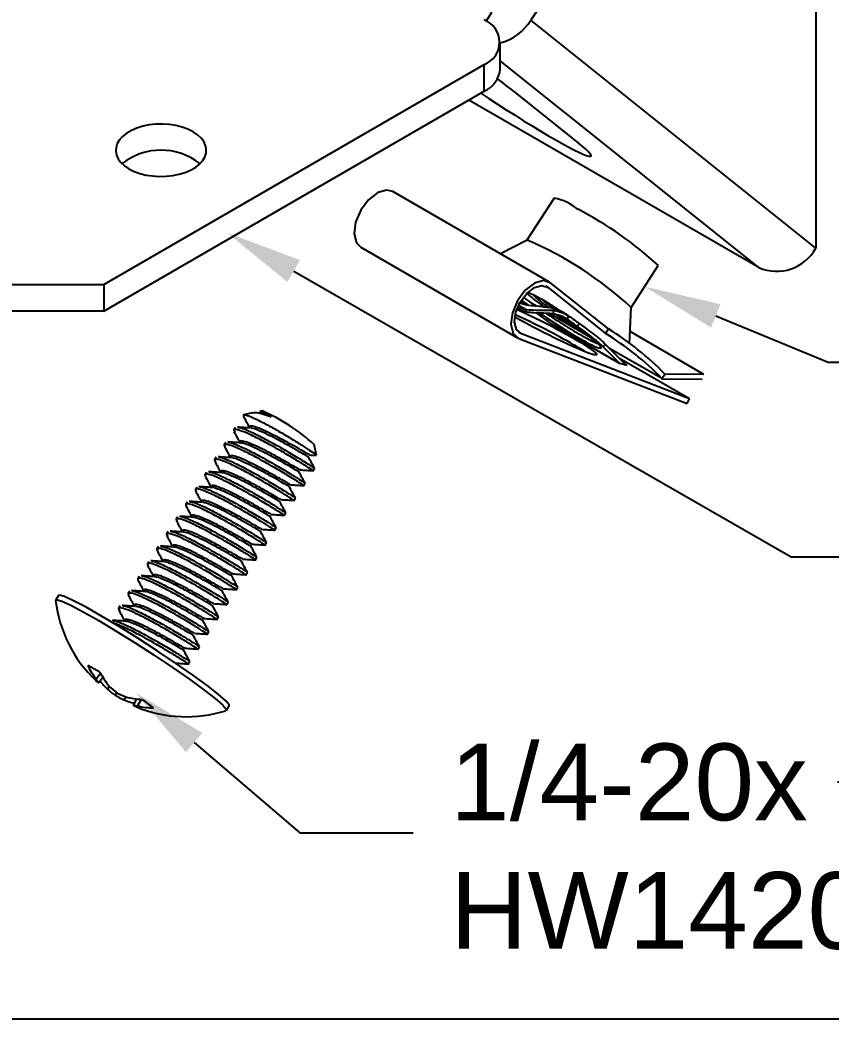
# Model space of a CAD drawing. Extents: x 0 to 11.4, y -13.7 to 0.
# Drawn here: x 4.396 to 6.378, y -13.68 to -11.241 of the extents above; entities that cross this region are included whole.
import ezdxf
from ezdxf import colors
from ezdxf.entities.mleader import LeaderData, LeaderLine
from ezdxf.math import Vec2, Vec3

# ---------------------------------------------------------------- set-up
doc = ezdxf.new("R2010")
doc.units = 0
doc.header["$LTSCALE"] = 0.5
doc.header["$MEASUREMENT"] = 0
for name, color, linetype in [('FAB DWG', 221, 'CONTINUOUS'), ('Hardware', 242, 'CONTINUOUS'), ('Mounting', 4, 'CONTINUOUS')]:
    doc.layers.add(name, color=color, linetype=linetype)
doc.layers.add('Text-Unprinted', color=131, linetype='CONTINUOUS', plot=False)
doc.styles.add('LSAD_Standard', font='arial.ttf')

msp = doc.modelspace()

# ---------------------------------------------------------------- linework, layer by layer
at = {"layer": 'Hardware', "linetype": 'Continuous', "lineweight": 25, "transparency": 16777216}
for p, q in [((5.6902, -11.8812), (5.3073, -11.6601)), ((5.7012, -11.6761), (5.6348, -11.7788)), ((5.635, -11.7787), (5.5701, -11.8118)), ((5.2288, -11.7961), (5.6117, -12.0171)), ((5.8894, -11.9435), (5.9558, -11.8408)), ((5.6865, -11.8943), (5.6807, -11.891)), ((5.6865, -11.8943), (5.8267, -12.0063)), ((5.8337, -11.9954), (5.6935, -11.8834)), ((5.633, -11.9363), (5.6209, -11.927)), ((5.611, -11.9472), (5.6341, -11.9538)), ((5.6127, -11.9429), (5.632, -11.9483)), ((5.632, -11.9483), (5.6141, -11.938)), ((5.6341, -11.9538), (5.632, -11.9483)), ((5.6583, -11.9399), (5.6482, -11.9341)), ((5.7185, -11.9541), (5.6965, -11.9445)), ((5.6988, -11.9582), (5.7008, -11.9504)), ((5.8851, -12.032), (5.8894, -11.9433)), ((5.6931, -11.9825), (5.6584, -11.9558)), ((5.7913, -12.0167), (5.6883, -11.9573)), ((5.7343, -11.9619), (5.719, -11.9531)), ((5.7327, -11.9714), (5.7215, -11.9649)), ((5.7327, -11.9714), (5.7375, -11.9641)), ((5.6931, -11.9825), (5.8614, -12.0796)), ((5.796, -12.0203), (5.7518, -11.9867)), ((5.7577, -11.9892), (5.7624, -11.982)), ((5.8267, -12.0063), (5.8337, -11.9954)), ((5.6213, -12.0073), (5.6154, -12.0039)), ((5.6154, -12.0189), (6.0262, -12.1776)), ((6.0321, -12.1661), (5.6213, -12.0073)), ((6.0672, -12.1063), (5.8866, -12.002)), ((5.8214, -12.0395), (5.8261, -12.0323)), ((5.9657, -12.1174), (5.8366, -12.0429)), ((6.0321, -12.1661), (5.8612, -12.0674)), ((5.8786, -12.0848), (5.8614, -12.0796)), ((5.9645, -12.1164), (5.9716, -12.1055)), ((5.9645, -12.1164), (5.9657, -12.1174)), ((5.9657, -12.1174), (6.0631, -12.1181)), ((6.0672, -12.1063), (5.9716, -12.1055)), ((6.0262, -12.1776), (6.0321, -12.1661)), ((4.9878, -12.1955), (4.9814, -12.1968)), ((4.9646, -12.2004), (4.9423, -12.2051)), ((4.9825, -12.201), (4.9713, -12.2003)), ((4.9224, -12.2363), (4.9187, -12.2421)), ((4.899, -12.2726), (4.8952, -12.2784)), ((5.1204, -12.3033), (5.1148, -12.2776)), ((4.8755, -12.3089), (4.8718, -12.3147)), ((5.1123, -12.3416), (5.1161, -12.3358)), ((4.852, -12.3452), (4.8483, -12.351)), ((4.8286, -12.3815), (4.8248, -12.3873)), ((5.0889, -12.3779), (5.0926, -12.3721)), ((5.0654, -12.4142), (5.0691, -12.4084)), ((4.8051, -12.4178), (4.8013, -12.4236)), ((4.7816, -12.4541), (4.7779, -12.4599)), ((5.0419, -12.4505), (5.0457, -12.4447)), ((5.0185, -12.4868), (5.0222, -12.481)), ((4.7582, -12.4904), (4.7544, -12.4961)), ((4.7347, -12.5266), (4.7309, -12.5324)), ((4.995, -12.5231), (4.9987, -12.5173)), ((4.9715, -12.5594), (4.9753, -12.5536)), ((4.7112, -12.5629), (4.7075, -12.5687)), ((4.6878, -12.5992), (4.684, -12.605)), ((4.948, -12.5956), (4.9518, -12.5899)), ((4.9246, -12.6319), (4.9283, -12.6261)), ((4.4906, -12.6463), (4.4836, -12.6572)), ((4.6643, -12.6355), (4.6605, -12.6413)), ((4.6408, -12.6718), (4.6371, -12.6776)), ((4.9011, -12.6682), (4.9049, -12.6624)), ((4.6173, -12.7081), (4.6168, -12.709)), ((4.8776, -12.7045), (4.8814, -12.6987)), ((4.8542, -12.7408), (4.8579, -12.735)), ((4.8307, -12.7771), (4.8345, -12.7713)), ((4.8072, -12.8134), (4.811, -12.8076)), ((4.5933, -12.8364), (4.5827, -12.8505)), ((4.599, -12.8462), (4.5886, -12.8594)), ((4.6142, -12.8678), (4.6099, -12.8752)), ((4.6329, -12.8838), (4.629, -12.8898)), ((4.6555, -12.8941), (4.6503, -12.9013)), ((4.6809, -12.8989), (4.6731, -12.914)), ((4.6921, -12.8999), (4.6835, -12.9156)), ((4.9005, -12.9269), (4.9075, -12.916))]:
    msp.add_line(p, q, dxfattribs=at)
at = {"layer": 'Hardware', "linetype": 'Continuous', "lineweight": 25, "transparency": 16777216, "flags": 128}
for points in [[(5.3073, -11.6601), (5.2926, -11.6564), (5.2704, -11.6627), (5.2479, -11.68), (5.2287, -11.7055), (5.2163, -11.7348), (5.2126, -11.763), (5.2183, -11.7853), (5.2288, -11.7961)], [(5.6935, -11.8834), (5.6755, -11.8775), (5.6534, -11.8837), (5.6308, -11.9011), (5.6117, -11.9266), (5.5992, -11.9559), (5.5955, -11.9841), (5.6013, -12.0063), (5.6154, -12.0189)], [(5.6213, -12.0073), (5.6095, -11.9969), (5.6047, -11.9783), (5.6078, -11.9548), (5.6182, -11.9303), (5.6342, -11.909), (5.653, -11.8946), (5.6715, -11.8893), (5.6865, -11.8943)], [(5.7518, -11.9867), (5.7342, -11.9741), (5.721, -11.9647)], [(5.8214, -12.0395), (5.8345, -12.0527), (5.8476, -12.0658), (5.8614, -12.0796)], [(5.8261, -12.0323), (5.844, -12.0502), (5.8555, -12.0617), (5.867, -12.0733), (5.8786, -12.0848)], [(4.4834, -12.6583), (4.4858, -12.6564), (4.4982, -12.6598), (4.5202, -12.6698), (4.5508, -12.6859), (4.5886, -12.7073), (4.6315, -12.733), (4.6774, -12.7617), (4.7241, -12.7919), (4.7692, -12.8221), (4.8104, -12.8507), (4.8457, -12.8765), (4.8733, -12.898), (4.8917, -12.9142), (4.9002, -12.9242), (4.8996, -12.9275)], [(4.9075, -12.916), (4.9072, -12.9133), (4.8988, -12.9033), (4.8803, -12.8871), (4.8527, -12.8656), (4.8175, -12.8398), (4.7762, -12.8112), (4.7312, -12.781), (4.6845, -12.7508), (4.6385, -12.7222), (4.5956, -12.6965), (4.5579, -12.675), (4.5272, -12.6589), (4.5052, -12.6489), (4.4929, -12.6455), (4.4906, -12.6463)]]:
    msp.add_lwpolyline(points, dxfattribs=at)
at = {"layer": 'Hardware', "linetype": 'Continuous', "lineweight": 25, "transparency": 16777216}
for centre, radius, start, end in [((5.676, -11.8063), 0.1325, 50.8831, 79.0376), ((5.3472, -12.5013), 0.8982, 47.337, 62.6659), ((5.2959, -12.582), 0.8719, 47.1011, 67.1152), ((5.5838, -12.0534), 0.1561, 57.4998, 69.5284), ((5.4629, -12.6009), 0.71, 44.2409, 58.516), ((5.4559, -12.6118), 0.71, 44.2409, 58.516), ((4.7991, -12.6264), 0.4705, 47.8577, 66.3586), ((4.803, -12.6204), 0.3219, 186.7687, 226.5058), ((4.3125, -13.3062), 0.549, 59.4309, 62.9961), ((4.7257, -12.7379), 0.182, 205.7449, 218.1852), ((4.612, -12.8218), 0.0443, 225.5953, 238.1242), ((4.6333, -12.8235), 0.0573, 208.0157, 218.7523), ((4.7759, -12.7376), 0.2076, 207.495, 218.8238), ((4.73, -12.7499), 0.1736, 217.3292, 226.2182), ((4.7863, -12.6645), 0.2748, 230.0676, 235.0955), ((4.8091, -12.6594), 0.2854, 226.8992, 231.7849), ((4.7708, -12.6525), 0.2765, 239.1457, 244.1581), ((4.7637, -12.6319), 0.2838, 242.4792, 247.3783), ((4.7163, -12.7384), 0.1758, 247.9468, 256.5677), ((4.7059, -12.6948), 0.2055, 255.5512, 266.926), ((4.3712, -13.3593), 0.5618, 51.3098, 54.8203), ((4.6987, -12.8758), 0.046, 236.1418, 248.4368), ((4.6867, -12.86), 0.0557, 255.8224, 266.7001), ((4.803, -12.6204), 0.3219, 247.7745, 287.4477), ((4.7264, -12.7409), 0.18, 256.2024, 268.7065)]:
    msp.add_arc(centre, radius, start, end, dxfattribs=at)
for centre, major_axis, ratio, start_param, end_param in [((5.6962, -11.963), (0.1194, -0.0786), 0.082887, 4.089852, 4.255305), ((5.6772, -11.9924), (0.1281, -0.0652), 0.073648, 0.945819, 2.161496), ((5.6772, -11.9924), (0.1281, -0.0652), 0.073648, 4.155167, 7.229004), ((5.6701, -12.0035), (0.1281, -0.0652), 0.073648, 0.945819, 2.129044), ((5.6962, -11.963), (0.1194, -0.0786), 0.082887, 4.497549, 6.921414), ((5.6701, -12.0035), (0.1281, -0.0652), 0.073648, 0.659504, 0.945819)]:
    msp.add_ellipse(centre, major_axis=major_axis, ratio=ratio, start_param=start_param, end_param=end_param, dxfattribs=at)
for points, knots in [([(5.6268, -11.9185), (5.6271, -11.9187), (5.6332, -11.9234), (5.6433, -11.9307), (5.6536, -11.9379), (5.6563, -11.9397)], [0, 0, 0, 0, 0.034193, 0.746878, 1, 1, 1, 1]), ([(5.635, -11.908), (5.6352, -11.9086), (5.636, -11.9103), (5.6457, -11.9185), (5.6607, -11.9299), (5.6734, -11.9386), (5.6784, -11.9421)], [0, 0, 0, 0, 0.161949, 0.477155, 0.7921, 1, 1, 1, 1]), ([(5.6886, -11.9434), (5.6882, -11.9431), (5.6767, -11.9346), (5.6613, -11.9227), (5.6516, -11.9139), (5.6492, -11.9117)], [0, 0, 0, 0, 0.028215, 0.754924, 1, 1, 1, 1]), ([(5.7191, -11.9531), (5.7153, -11.9506), (5.7034, -11.9428), (5.6849, -11.9315), (5.673, -11.9247), (5.6677, -11.9217)], [0, 0, 0, 0, 0.209212, 0.647067, 1, 1, 1, 1]), ([(5.7028, -11.9473), (5.6986, -11.9441), (5.6887, -11.9369), (5.68, -11.9299), (5.6751, -11.926)], [0, 0, 0, 0, 0.430438, 1, 1, 1, 1]), ([(5.6965, -11.9445), (5.6883, -11.9433), (5.6719, -11.9408), (5.6459, -11.939), (5.6273, -11.9366), (5.6189, -11.933), (5.6173, -11.9322)], [0, 0, 0, 0, 0.307458, 0.615646, 0.924159, 1, 1, 1, 1]), ([(5.632, -11.9483), (5.6432, -11.9488), (5.6601, -11.9496), (5.6809, -11.9492), (5.6924, -11.9495), (5.698, -11.9501), (5.7008, -11.9504)], [0, 0, 0, 0, 0.49885, 0.748507, 0.87423, 1, 1, 1, 1]), ([(5.7008, -11.9504), (5.7074, -11.9515), (5.7207, -11.9538), (5.7319, -11.9607), (5.7375, -11.9641)], [0, 0, 0, 0, 0.499272, 1, 1, 1, 1]), ([(5.6341, -11.9538), (5.6401, -11.9545), (5.656, -11.9563), (5.6788, -11.9561), (5.694, -11.9577), (5.6988, -11.9582)], [0, 0, 0, 0, 0.2962422, 0.7755885, 1, 1, 1, 1]), ([(5.6811, -11.9568), (5.6858, -11.9599), (5.6984, -11.9684), (5.7194, -11.9819), (5.7431, -11.9966), (5.765, -12.0096), (5.7842, -12.0203), (5.7986, -12.0278), (5.8046, -12.0303), (5.8069, -12.0313)], [0, 0, 0, 0, 0.092958, 0.253739, 0.414417, 0.575194, 0.73587, 0.896649, 1, 1, 1, 1]), ([(5.6988, -11.9582), (5.7029, -11.9589), (5.711, -11.9604), (5.7224, -11.9648), (5.7293, -11.9692), (5.7327, -11.9714)], [0, 0, 0, 0, 0.334848, 0.663542, 1, 1, 1, 1]), ([(5.7042, -11.9594), (5.7073, -11.9614), (5.7197, -11.9697), (5.737, -11.9804), (5.7495, -11.9879), (5.7534, -11.9902)], [0, 0, 0, 0, 0.186846, 0.751443, 1, 1, 1, 1]), ([(5.7534, -11.9902), (5.7432, -11.9832), (5.7304, -11.9745), (5.7162, -11.9639), (5.7132, -11.9617)], [0, 0, 0, 0, 0.794307, 1, 1, 1, 1]), ([(5.7327, -11.9714), (5.7374, -11.9747), (5.7457, -11.9806), (5.754, -11.9866), (5.7577, -11.9892)], [0, 0, 0, 0, 0.56, 1, 1, 1, 1]), ([(5.7375, -11.9641), (5.7421, -11.9675), (5.7504, -11.9734), (5.7588, -11.9794), (5.7624, -11.982)], [0, 0, 0, 0, 0.56, 1, 1, 1, 1]), ([(5.7577, -11.9892), (5.7735, -12.0007), (5.8017, -12.0214), (5.8153, -12.034), (5.8214, -12.0395)], [0, 0, 0, 0, 0.5592858, 1, 1, 1, 1]), ([(5.7624, -11.982), (5.7782, -11.9935), (5.8064, -12.0142), (5.8201, -12.0268), (5.8261, -12.0323)], [0, 0, 0, 0, 0.559286, 1, 1, 1, 1]), ([(4.9435, -12.2049), (4.9429, -12.2051), (4.9411, -12.2058), (4.943, -12.2089), (4.9443, -12.2109)], [0, 0, 0, 0, 0.349433, 1, 1, 1, 1]), ([(4.9425, -12.2097), (4.9451, -12.2145), (4.9501, -12.2239), (4.9551, -12.2333), (4.9576, -12.238)], [0, 0, 0, 0, 0.5004314, 1, 1, 1, 1]), ([(4.9435, -12.2049), (4.9468, -12.2054), (4.9532, -12.2063), (4.9744, -12.2158), (5.0014, -12.2299), (5.032, -12.2471), (5.062, -12.2651), (5.0885, -12.2816), (5.1082, -12.2948), (5.1199, -12.303), (5.12, -12.3037), (5.12, -12.304)], [0, 0, 0, 0, 0.117031, 0.234062, 0.35118, 0.464409, 0.577698, 0.688252, 0.7977, 0.90561, 1, 1, 1, 1]), ([(5.0098, -12.2102), (5.0024, -12.2077), (4.9873, -12.2027), (4.9715, -12.1996), (4.9666, -12.2007), (4.9647, -12.2011)], [0, 0, 0, 0, 0.369108, 0.74889, 1, 1, 1, 1]), ([(4.9821, -12.1967), (4.9828, -12.1969), (4.985, -12.1973), (4.9933, -12.2009), (5.0045, -12.2072), (5.0098, -12.2102)], [0, 0, 0, 0, 0.172667, 0.60181, 1, 1, 1, 1]), ([(5.0098, -12.2102), (5.0074, -12.2091), (4.9975, -12.2049), (4.9869, -12.2009), (4.984, -12.2015), (4.9834, -12.2017)], [0, 0, 0, 0, 0.21001, 0.835444, 1, 1, 1, 1]), ([(5.1118, -12.3413), (5.112, -12.3414), (5.1146, -12.343), (5.1067, -12.3376), (5.0875, -12.3253), (5.0562, -12.3063), (5.0195, -12.285), (4.9819, -12.2647), (4.9509, -12.2497), (4.9295, -12.2414), (4.921, -12.2405), (4.9178, -12.2421), (4.9196, -12.2452), (4.9208, -12.2472)], [0, 0, 0, 0, 0.008067, 0.124209, 0.240351, 0.356493, 0.472636, 0.588778, 0.70492, 0.804129, 0.904298, 0.93774, 1, 1, 1, 1]), ([(4.959, -12.2373), (4.9537, -12.237), (4.9432, -12.2363), (4.9326, -12.2355), (4.9273, -12.2351)], [0, 0, 0, 0, 0.499617, 1, 1, 1, 1]), ([(4.9289, -12.2362), (4.9298, -12.236), (4.9336, -12.2354), (4.9537, -12.2435), (4.9855, -12.2588), (5.0232, -12.2793), (5.0601, -12.3006), (5.0908, -12.3193), (5.1119, -12.3327), (5.1146, -12.3347), (5.1159, -12.3357)], [0, 0, 0, 0, 0.047017, 0.183541, 0.320064, 0.456588, 0.593111, 0.729635, 0.866159, 1, 1, 1, 1]), ([(5.1038, -12.3031), (5.1027, -12.3025), (5.1005, -12.3014), (5.0844, -12.292), (5.0613, -12.2788), (5.0335, -12.2635), (5.0053, -12.249), (4.9821, -12.2385), (4.9662, -12.233), (4.959, -12.2323), (4.9576, -12.2336), (4.9573, -12.234)], [0, 0, 0, 0, 0.123141, 0.248482, 0.373822, 0.499163, 0.624503, 0.749844, 0.85389, 0.959085, 1, 1, 1, 1]), ([(5.1007, -12.3075), (5.1008, -12.3075), (5.1026, -12.3089), (5.0964, -12.3052), (5.0818, -12.2968), (5.0583, -12.2832), (5.0321, -12.2689), (5.0072, -12.256), (4.9899, -12.2479), (4.9742, -12.2412), (4.9634, -12.2372), (4.9605, -12.2378), (4.9599, -12.238)], [0, 0, 0, 0, 0.007326, 0.143902, 0.280479, 0.417055, 0.553631, 0.667004, 0.78163, 0.82749, 0.964066, 1, 1, 1, 1]), ([(4.9191, -12.246), (4.9216, -12.2507), (4.9265, -12.2599), (4.9314, -12.2691), (4.9338, -12.2735)], [0, 0, 0, 0, 0.51432, 1, 1, 1, 1]), ([(5.0804, -12.3394), (5.0792, -12.3388), (5.077, -12.3377), (5.0609, -12.3283), (5.0378, -12.3151), (5.01, -12.2998), (4.9818, -12.2853), (4.9586, -12.2748), (4.9427, -12.2693), (4.9356, -12.2686), (4.9342, -12.2699), (4.9338, -12.2703)], [0, 0, 0, 0, 0.123141, 0.248482, 0.373822, 0.499163, 0.624503, 0.749844, 0.85389, 0.959085, 1, 1, 1, 1]), ([(5.0884, -12.3776), (5.0885, -12.3777), (5.0912, -12.3793), (5.0832, -12.3739), (5.064, -12.3616), (5.0328, -12.3426), (4.996, -12.3213), (4.9585, -12.301), (4.9275, -12.286), (4.906, -12.2777), (4.8975, -12.2768), (4.8943, -12.2784), (4.8961, -12.2815), (4.8973, -12.2835)], [0, 0, 0, 0, 0.008067, 0.124209, 0.240351, 0.356493, 0.472636, 0.588778, 0.70492, 0.804129, 0.904298, 0.93774, 1, 1, 1, 1]), ([(4.8956, -12.2823), (4.8981, -12.287), (4.903, -12.2962), (4.9079, -12.3053), (4.9103, -12.3098)], [0, 0, 0, 0, 0.51432, 1, 1, 1, 1]), ([(4.9355, -12.2736), (4.9303, -12.2733), (4.9197, -12.2725), (4.9091, -12.2718), (4.9038, -12.2714)], [0, 0, 0, 0, 0.499617, 1, 1, 1, 1]), ([(4.9054, -12.2724), (4.9064, -12.2723), (4.9101, -12.2717), (4.9302, -12.2798), (4.9621, -12.2951), (4.9997, -12.3155), (5.0366, -12.3369), (5.0673, -12.3555), (5.0884, -12.369), (5.0911, -12.371), (5.0925, -12.372)], [0, 0, 0, 0, 0.047017, 0.183541, 0.320064, 0.456588, 0.593111, 0.729635, 0.866159, 1, 1, 1, 1]), ([(5.0773, -12.3438), (5.0774, -12.3438), (5.0791, -12.3452), (5.0729, -12.3415), (5.0583, -12.333), (5.0348, -12.3195), (5.0086, -12.3052), (4.9837, -12.2923), (4.9664, -12.2842), (4.9507, -12.2775), (4.9399, -12.2735), (4.9371, -12.2741), (4.9365, -12.2742)], [0, 0, 0, 0, 0.007326, 0.143902, 0.280479, 0.417055, 0.553631, 0.667004, 0.78163, 0.82749, 0.964066, 1, 1, 1, 1]), ([(5.0649, -12.4139), (5.0651, -12.414), (5.0677, -12.4156), (5.0598, -12.4102), (5.0405, -12.3979), (5.0093, -12.3789), (4.9725, -12.3576), (4.935, -12.3373), (4.904, -12.3223), (4.8825, -12.3139), (4.8741, -12.3131), (4.8708, -12.3147), (4.8727, -12.3178), (4.8739, -12.3197)], [0, 0, 0, 0, 0.008067, 0.124209, 0.240351, 0.356493, 0.472636, 0.588778, 0.70492, 0.804129, 0.904298, 0.93774, 1, 1, 1, 1]), ([(4.9121, -12.3099), (4.9068, -12.3095), (4.8963, -12.3088), (4.8857, -12.3081), (4.8803, -12.3077)], [0, 0, 0, 0, 0.499617, 1, 1, 1, 1]), ([(4.8819, -12.3087), (4.8829, -12.3086), (4.8867, -12.308), (4.9067, -12.3161), (4.9386, -12.3314), (4.9763, -12.3518), (5.0132, -12.3732), (5.0438, -12.3918), (5.065, -12.4053), (5.0677, -12.4073), (5.069, -12.4083)], [0, 0, 0, 0, 0.047017, 0.183541, 0.320064, 0.456588, 0.593111, 0.729635, 0.866159, 1, 1, 1, 1]), ([(5.0569, -12.3757), (5.0558, -12.3751), (5.0535, -12.374), (5.0375, -12.3646), (5.0143, -12.3513), (4.9865, -12.3361), (4.9584, -12.3216), (4.9352, -12.3111), (4.9192, -12.3055), (4.9121, -12.3049), (4.9107, -12.3062), (4.9103, -12.3066)], [0, 0, 0, 0, 0.123141, 0.248482, 0.373822, 0.499163, 0.624503, 0.749844, 0.85389, 0.959085, 1, 1, 1, 1]), ([(5.0538, -12.3801), (5.0539, -12.3801), (5.0556, -12.3815), (5.0495, -12.3778), (5.0348, -12.3693), (5.0113, -12.3558), (4.9852, -12.3415), (4.9602, -12.3285), (4.9429, -12.3205), (4.9272, -12.3138), (4.9165, -12.3098), (4.9136, -12.3104), (4.913, -12.3105)], [0, 0, 0, 0, 0.007326, 0.143902, 0.280479, 0.417055, 0.553631, 0.667004, 0.78163, 0.82749, 0.964066, 1, 1, 1, 1]), ([(5.1161, -12.3358), (5.1136, -12.3311), (5.1085, -12.3218), (5.1035, -12.3124), (5.101, -12.3076)], [0, 0, 0, 0, 0.5004911, 1, 1, 1, 1]), ([(5.1039, -12.3031), (5.1092, -12.3035), (5.1146, -12.3039), (5.1199, -12.3042), (5.12, -12.3042)], [0, 0, 0, 0, 0.993265, 1, 1, 1, 1]), ([(4.8721, -12.3186), (4.8747, -12.3233), (4.8796, -12.3325), (4.8845, -12.3416), (4.8868, -12.3461)], [0, 0, 0, 0, 0.51432, 1, 1, 1, 1]), ([(5.0334, -12.412), (5.0323, -12.4114), (5.0301, -12.4103), (5.014, -12.4009), (4.9909, -12.3876), (4.9631, -12.3723), (4.9349, -12.3579), (4.9117, -12.3474), (4.8958, -12.3418), (4.8886, -12.3412), (4.8872, -12.3425), (4.8868, -12.3429)], [0, 0, 0, 0, 0.123141, 0.2484816, 0.3738221, 0.4991627, 0.6245033, 0.7498438, 0.8538896, 0.9590852, 1, 1, 1, 1]), ([(5.0804, -12.3394), (5.0858, -12.3398), (5.0964, -12.3405), (5.107, -12.3413), (5.1123, -12.3416)], [0, 0, 0, 0, 0.499441, 1, 1, 1, 1]), ([(5.0414, -12.4502), (5.0416, -12.4503), (5.0442, -12.4519), (5.0363, -12.4464), (5.0171, -12.4342), (4.9858, -12.4152), (4.949, -12.3939), (4.9115, -12.3736), (4.8805, -12.3586), (4.8591, -12.3502), (4.8506, -12.3494), (4.8474, -12.351), (4.8492, -12.3541), (4.8504, -12.356)], [0, 0, 0, 0, 0.008067, 0.124209, 0.240351, 0.356493, 0.472636, 0.588778, 0.70492, 0.804129, 0.904298, 0.93774, 1, 1, 1, 1]), ([(4.8487, -12.3549), (4.8512, -12.3596), (4.8561, -12.3688), (4.861, -12.3779), (4.8634, -12.3824)], [0, 0, 0, 0, 0.5143198, 1, 1, 1, 1]), ([(4.8886, -12.3462), (4.8833, -12.3458), (4.8728, -12.3451), (4.8622, -12.3444), (4.8569, -12.344)], [0, 0, 0, 0, 0.499617, 1, 1, 1, 1]), ([(4.8585, -12.345), (4.8594, -12.3449), (4.8632, -12.3442), (4.8833, -12.3524), (4.9151, -12.3677), (4.9528, -12.3881), (4.9897, -12.4095), (5.0204, -12.4281), (5.0415, -12.4416), (5.0442, -12.4436), (5.0455, -12.4446)], [0, 0, 0, 0, 0.047017, 0.183541, 0.320064, 0.456588, 0.593111, 0.729635, 0.866159, 1, 1, 1, 1]), ([(5.0303, -12.4163), (5.0304, -12.4164), (5.0322, -12.4178), (5.026, -12.4141), (5.0114, -12.4056), (4.9879, -12.3921), (4.9617, -12.3778), (4.9368, -12.3648), (4.9195, -12.3568), (4.9037, -12.3501), (4.893, -12.3461), (4.8901, -12.3467), (4.8895, -12.3468)], [0, 0, 0, 0, 0.0073259, 0.1439023, 0.2804787, 0.417055, 0.5536314, 0.6670041, 0.7816296, 0.8274895, 0.9640659, 1, 1, 1, 1]), ([(5.0926, -12.3721), (5.0901, -12.3674), (5.0851, -12.3581), (5.08, -12.3486), (5.0775, -12.3439)], [0, 0, 0, 0, 0.500491, 1, 1, 1, 1]), ([(5.018, -12.4865), (5.0181, -12.4866), (5.0208, -12.4882), (5.0128, -12.4827), (4.9936, -12.4705), (4.9624, -12.4515), (4.9256, -12.4302), (4.8881, -12.4099), (4.8571, -12.3949), (4.8356, -12.3865), (4.8271, -12.3857), (4.8239, -12.3873), (4.8257, -12.3903), (4.8269, -12.3923)], [0, 0, 0, 0, 0.0080673, 0.1242094, 0.2403514, 0.3564935, 0.4726355, 0.5887776, 0.7049196, 0.8041289, 0.9042982, 0.9377396, 1, 1, 1, 1]), ([(4.8252, -12.3912), (4.8277, -12.3959), (4.8326, -12.4051), (4.8375, -12.4142), (4.8399, -12.4186)], [0, 0, 0, 0, 0.51432, 1, 1, 1, 1]), ([(4.8651, -12.3825), (4.8599, -12.3821), (4.8493, -12.3814), (4.8387, -12.3807), (4.8334, -12.3803)], [0, 0, 0, 0, 0.499617, 1, 1, 1, 1]), ([(4.835, -12.3813), (4.836, -12.3811), (4.8397, -12.3805), (4.8598, -12.3887), (4.8917, -12.404), (4.9293, -12.4244), (4.9662, -12.4457), (4.9969, -12.4644), (5.018, -12.4779), (5.0207, -12.4799), (5.0221, -12.4809)], [0, 0, 0, 0, 0.047017, 0.183541, 0.320064, 0.456588, 0.593111, 0.729635, 0.866159, 1, 1, 1, 1]), ([(5.01, -12.4482), (5.0088, -12.4477), (5.0066, -12.4466), (4.9905, -12.4372), (4.9674, -12.4239), (4.9396, -12.4086), (4.9114, -12.3942), (4.8882, -12.3837), (4.8723, -12.3781), (4.8652, -12.3775), (4.8638, -12.3788), (4.8634, -12.3792)], [0, 0, 0, 0, 0.123141, 0.248482, 0.373822, 0.499163, 0.624503, 0.749844, 0.85389, 0.959085, 1, 1, 1, 1]), ([(5.0069, -12.4526), (5.0069, -12.4527), (5.0087, -12.454), (5.0025, -12.4504), (4.9879, -12.4419), (4.9644, -12.4284), (4.9382, -12.414), (4.9133, -12.4011), (4.896, -12.393), (4.8803, -12.3864), (4.8695, -12.3824), (4.8667, -12.383), (4.8661, -12.3831)], [0, 0, 0, 0, 0.007326, 0.143902, 0.280479, 0.417055, 0.553631, 0.667004, 0.78163, 0.82749, 0.964066, 1, 1, 1, 1]), ([(5.0691, -12.4084), (5.0666, -12.4037), (5.0616, -12.3944), (5.0566, -12.3849), (5.054, -12.3802)], [0, 0, 0, 0, 0.500491, 1, 1, 1, 1]), ([(5.057, -12.3757), (5.0623, -12.3761), (5.073, -12.3768), (5.0835, -12.3776), (5.0888, -12.3779)], [0, 0, 0, 0, 0.4994411, 1, 1, 1, 1]), ([(4.9865, -12.4845), (4.9854, -12.484), (4.9831, -12.4829), (4.9671, -12.4735), (4.9439, -12.4602), (4.9161, -12.4449), (4.888, -12.4305), (4.8648, -12.4199), (4.8488, -12.4144), (4.8417, -12.4138), (4.8403, -12.4151), (4.8399, -12.4155)], [0, 0, 0, 0, 0.123141, 0.248482, 0.373822, 0.499163, 0.624503, 0.749844, 0.85389, 0.959085, 1, 1, 1, 1]), ([(5.0335, -12.412), (5.0388, -12.4124), (5.0495, -12.4131), (5.0601, -12.4138), (5.0653, -12.4142)], [0, 0, 0, 0, 0.499441, 1, 1, 1, 1]), ([(4.9945, -12.5228), (4.9947, -12.5229), (4.9973, -12.5245), (4.9893, -12.519), (4.9701, -12.5068), (4.9389, -12.4878), (4.9021, -12.4665), (4.8646, -12.4462), (4.8336, -12.4312), (4.8121, -12.4228), (4.8037, -12.422), (4.8004, -12.4236), (4.8023, -12.4266), (4.8035, -12.4286)], [0, 0, 0, 0, 0.008067, 0.124209, 0.240351, 0.356493, 0.472636, 0.588778, 0.70492, 0.804129, 0.904298, 0.93774, 1, 1, 1, 1]), ([(4.8017, -12.4275), (4.8043, -12.4322), (4.8092, -12.4414), (4.8141, -12.4505), (4.8164, -12.4549)], [0, 0, 0, 0, 0.51432, 1, 1, 1, 1]), ([(4.8417, -12.4188), (4.8364, -12.4184), (4.8259, -12.4177), (4.8153, -12.417), (4.8099, -12.4166)], [0, 0, 0, 0, 0.499617, 1, 1, 1, 1]), ([(4.8115, -12.4176), (4.8125, -12.4174), (4.8162, -12.4168), (4.8363, -12.4249), (4.8682, -12.4403), (4.9059, -12.4607), (4.9428, -12.482), (4.9734, -12.5007), (4.9946, -12.5142), (4.9973, -12.5162), (4.9986, -12.5172)], [0, 0, 0, 0, 0.047017, 0.183541, 0.320064, 0.456588, 0.593111, 0.729635, 0.866159, 1, 1, 1, 1]), ([(4.9834, -12.4889), (4.9835, -12.489), (4.9852, -12.4903), (4.9791, -12.4867), (4.9644, -12.4782), (4.9409, -12.4647), (4.9148, -12.4503), (4.8898, -12.4374), (4.8725, -12.4293), (4.8568, -12.4227), (4.846, -12.4186), (4.8432, -12.4193), (4.8426, -12.4194)], [0, 0, 0, 0, 0.007326, 0.143902, 0.280479, 0.417055, 0.553631, 0.667004, 0.78163, 0.82749, 0.964066, 1, 1, 1, 1]), ([(5.0457, -12.4447), (5.0432, -12.44), (5.0381, -12.4306), (5.0331, -12.4212), (5.0306, -12.4165)], [0, 0, 0, 0, 0.500491, 1, 1, 1, 1]), ([(4.971, -12.5591), (4.9712, -12.5592), (4.9738, -12.5608), (4.9659, -12.5553), (4.9467, -12.5431), (4.9154, -12.524), (4.8786, -12.5028), (4.8411, -12.4824), (4.8101, -12.4674), (4.7887, -12.4591), (4.7802, -12.4582), (4.777, -12.4599), (4.7788, -12.4629), (4.78, -12.4649)], [0, 0, 0, 0, 0.008067, 0.124209, 0.240351, 0.356493, 0.472636, 0.588778, 0.70492, 0.804129, 0.904298, 0.93774, 1, 1, 1, 1]), ([(4.7783, -12.4637), (4.7808, -12.4685), (4.7857, -12.4777), (4.7906, -12.4868), (4.793, -12.4912)], [0, 0, 0, 0, 0.51432, 1, 1, 1, 1]), ([(4.8182, -12.4551), (4.8129, -12.4547), (4.8024, -12.454), (4.7918, -12.4532), (4.7865, -12.4529)], [0, 0, 0, 0, 0.4996169, 1, 1, 1, 1]), ([(4.7881, -12.4539), (4.789, -12.4537), (4.7928, -12.4531), (4.8129, -12.4612), (4.8447, -12.4766), (4.8824, -12.497), (4.9193, -12.5183), (4.95, -12.537), (4.9711, -12.5505), (4.9738, -12.5525), (4.9751, -12.5535)], [0, 0, 0, 0, 0.047017, 0.183541, 0.320064, 0.456588, 0.593111, 0.729635, 0.866159, 1, 1, 1, 1]), ([(4.963, -12.5208), (4.9619, -12.5203), (4.9596, -12.5192), (4.9436, -12.5097), (4.9205, -12.4965), (4.8927, -12.4812), (4.8645, -12.4668), (4.8413, -12.4562), (4.8254, -12.4507), (4.8182, -12.45), (4.8168, -12.4514), (4.8164, -12.4517)], [0, 0, 0, 0, 0.123141, 0.2484816, 0.3738221, 0.4991627, 0.6245033, 0.7498438, 0.8538896, 0.9590852, 1, 1, 1, 1]), ([(4.9599, -12.5252), (4.96, -12.5253), (4.9618, -12.5266), (4.9556, -12.523), (4.941, -12.5145), (4.9174, -12.501), (4.8913, -12.4866), (4.8664, -12.4737), (4.8491, -12.4656), (4.8333, -12.459), (4.8226, -12.4549), (4.8197, -12.4556), (4.8191, -12.4557)], [0, 0, 0, 0, 0.007326, 0.143902, 0.280479, 0.417055, 0.553631, 0.667004, 0.78163, 0.82749, 0.964066, 1, 1, 1, 1]), ([(5.0222, -12.481), (5.0197, -12.4763), (5.0147, -12.4669), (5.0096, -12.4575), (5.0071, -12.4528)], [0, 0, 0, 0, 0.500491, 1, 1, 1, 1]), ([(5.01, -12.4483), (5.0154, -12.4487), (5.026, -12.4494), (5.0366, -12.4501), (5.0419, -12.4505)], [0, 0, 0, 0, 0.499441, 1, 1, 1, 1]), ([(4.9395, -12.5571), (4.9384, -12.5566), (4.9362, -12.5555), (4.9201, -12.546), (4.897, -12.5328), (4.8692, -12.5175), (4.841, -12.503), (4.8178, -12.4925), (4.8019, -12.487), (4.7948, -12.4863), (4.7934, -12.4877), (4.793, -12.488)], [0, 0, 0, 0, 0.123141, 0.248482, 0.373822, 0.499163, 0.624503, 0.749844, 0.85389, 0.959085, 1, 1, 1, 1]), ([(4.9866, -12.4846), (4.9919, -12.4849), (5.0025, -12.4857), (5.0131, -12.4864), (5.0184, -12.4868)], [0, 0, 0, 0, 0.499441, 1, 1, 1, 1]), ([(4.9476, -12.5954), (4.9477, -12.5955), (4.9504, -12.597), (4.9424, -12.5916), (4.9232, -12.5793), (4.892, -12.5603), (4.8552, -12.5391), (4.8177, -12.5187), (4.7867, -12.5037), (4.7652, -12.4954), (4.7567, -12.4945), (4.7535, -12.4962), (4.7553, -12.4992), (4.7565, -12.5012)], [0, 0, 0, 0, 0.008067, 0.124209, 0.240351, 0.356493, 0.472636, 0.588778, 0.70492, 0.804129, 0.904298, 0.93774, 1, 1, 1, 1]), ([(4.7548, -12.5), (4.7573, -12.5048), (4.7622, -12.5139), (4.7671, -12.5231), (4.7695, -12.5275)], [0, 0, 0, 0, 0.5143198, 1, 1, 1, 1]), ([(4.7947, -12.4913), (4.7895, -12.491), (4.7789, -12.4903), (4.7683, -12.4895), (4.763, -12.4892)], [0, 0, 0, 0, 0.499617, 1, 1, 1, 1]), ([(4.7646, -12.4902), (4.7656, -12.49), (4.7693, -12.4894), (4.7894, -12.4975), (4.8213, -12.5129), (4.8589, -12.5333), (4.8958, -12.5546), (4.9265, -12.5733), (4.9476, -12.5868), (4.9503, -12.5888), (4.9517, -12.5898)], [0, 0, 0, 0, 0.047017, 0.183541, 0.320064, 0.456588, 0.593111, 0.729635, 0.866159, 1, 1, 1, 1]), ([(4.9365, -12.5615), (4.9365, -12.5616), (4.9383, -12.5629), (4.9321, -12.5593), (4.9175, -12.5508), (4.894, -12.5373), (4.8678, -12.5229), (4.8429, -12.51), (4.8256, -12.5019), (4.8099, -12.4952), (4.7991, -12.4912), (4.7963, -12.4918), (4.7957, -12.492)], [0, 0, 0, 0, 0.007326, 0.143902, 0.280479, 0.417055, 0.553631, 0.667004, 0.78163, 0.82749, 0.964066, 1, 1, 1, 1]), ([(4.9987, -12.5173), (4.9962, -12.5126), (4.9912, -12.5032), (4.9862, -12.4938), (4.9836, -12.4891)], [0, 0, 0, 0, 0.500491, 1, 1, 1, 1]), ([(4.9241, -12.6316), (4.9243, -12.6317), (4.9269, -12.6333), (4.9189, -12.6279), (4.8997, -12.6156), (4.8685, -12.5966), (4.8317, -12.5753), (4.7942, -12.555), (4.7632, -12.54), (4.7417, -12.5317), (4.7333, -12.5308), (4.73, -12.5324), (4.7319, -12.5355), (4.7331, -12.5375)], [0, 0, 0, 0, 0.008067, 0.124209, 0.240351, 0.356493, 0.472636, 0.588778, 0.70492, 0.804129, 0.904298, 0.93774, 1, 1, 1, 1]), ([(4.7313, -12.5363), (4.7338, -12.541), (4.7388, -12.5502), (4.7436, -12.5594), (4.746, -12.5638)], [0, 0, 0, 0, 0.51432, 1, 1, 1, 1]), ([(4.7713, -12.5276), (4.766, -12.5273), (4.7555, -12.5266), (4.7448, -12.5258), (4.7395, -12.5254)], [0, 0, 0, 0, 0.499617, 1, 1, 1, 1]), ([(4.7411, -12.5265), (4.7421, -12.5263), (4.7458, -12.5257), (4.7659, -12.5338), (4.7978, -12.5491), (4.8355, -12.5696), (4.8724, -12.5909), (4.903, -12.6096), (4.9242, -12.623), (4.9269, -12.6251), (4.9282, -12.626)], [0, 0, 0, 0, 0.047017, 0.183541, 0.320064, 0.456588, 0.593111, 0.729635, 0.866159, 1, 1, 1, 1]), ([(4.9161, -12.5934), (4.915, -12.5928), (4.9127, -12.5917), (4.8967, -12.5823), (4.8735, -12.5691), (4.8457, -12.5538), (4.8176, -12.5393), (4.7943, -12.5288), (4.7784, -12.5233), (4.7713, -12.5226), (4.7699, -12.5239), (4.7695, -12.5243)], [0, 0, 0, 0, 0.123141, 0.248482, 0.373822, 0.499163, 0.624503, 0.749844, 0.85389, 0.959085, 1, 1, 1, 1]), ([(4.913, -12.5978), (4.9131, -12.5979), (4.9148, -12.5992), (4.9087, -12.5956), (4.894, -12.5871), (4.8705, -12.5735), (4.8444, -12.5592), (4.8194, -12.5463), (4.8021, -12.5382), (4.7864, -12.5315), (4.7756, -12.5275), (4.7728, -12.5281), (4.7722, -12.5283)], [0, 0, 0, 0, 0.007326, 0.143902, 0.280479, 0.417055, 0.553631, 0.667004, 0.78163, 0.82749, 0.964066, 1, 1, 1, 1]), ([(4.9753, -12.5535), (4.9727, -12.5489), (4.9677, -12.5395), (4.9627, -12.5301), (4.9602, -12.5254)], [0, 0, 0, 0, 0.500491, 1, 1, 1, 1]), ([(4.9631, -12.5209), (4.9684, -12.5212), (4.9791, -12.522), (4.9897, -12.5227), (4.9949, -12.5231)], [0, 0, 0, 0, 0.499441, 1, 1, 1, 1]), ([(4.7478, -12.5639), (4.7425, -12.5636), (4.732, -12.5628), (4.7214, -12.5621), (4.7161, -12.5617)], [0, 0, 0, 0, 0.499617, 1, 1, 1, 1]), ([(4.8926, -12.6297), (4.8915, -12.6291), (4.8892, -12.628), (4.8732, -12.6186), (4.8501, -12.6054), (4.8223, -12.5901), (4.7941, -12.5756), (4.7709, -12.5651), (4.755, -12.5596), (4.7478, -12.5589), (4.7464, -12.5602), (4.746, -12.5606)], [0, 0, 0, 0, 0.123141, 0.248482, 0.373822, 0.499163, 0.624503, 0.749844, 0.85389, 0.959085, 1, 1, 1, 1]), ([(4.9518, -12.5898), (4.9493, -12.5852), (4.9443, -12.5758), (4.9392, -12.5664), (4.9367, -12.5617)], [0, 0, 0, 0, 0.500491, 1, 1, 1, 1]), ([(4.9396, -12.5572), (4.945, -12.5575), (4.9556, -12.5583), (4.9662, -12.559), (4.9715, -12.5594)], [0, 0, 0, 0, 0.499441, 1, 1, 1, 1]), ([(4.9006, -12.6679), (4.9008, -12.668), (4.9034, -12.6696), (4.8955, -12.6642), (4.8762, -12.6519), (4.845, -12.6329), (4.8082, -12.6116), (4.7707, -12.5913), (4.7397, -12.5763), (4.7182, -12.568), (4.7098, -12.5671), (4.7065, -12.5687), (4.7084, -12.5718), (4.7096, -12.5738)], [0, 0, 0, 0, 0.008067, 0.124209, 0.240351, 0.356493, 0.472636, 0.588778, 0.70492, 0.804129, 0.904298, 0.93774, 1, 1, 1, 1]), ([(4.7079, -12.5726), (4.7104, -12.5773), (4.7153, -12.5865), (4.7202, -12.5956), (4.7225, -12.6001)], [0, 0, 0, 0, 0.51432, 1, 1, 1, 1]), ([(4.7177, -12.5627), (4.7186, -12.5626), (4.7224, -12.562), (4.7425, -12.5701), (4.7743, -12.5854), (4.812, -12.6058), (4.8489, -12.6272), (4.8796, -12.6458), (4.9007, -12.6593), (4.9034, -12.6613), (4.9047, -12.6623)], [0, 0, 0, 0, 0.047017, 0.183541, 0.320064, 0.456588, 0.593111, 0.729635, 0.866159, 1, 1, 1, 1]), ([(4.8895, -12.6341), (4.8896, -12.6341), (4.8914, -12.6355), (4.8852, -12.6318), (4.8706, -12.6234), (4.847, -12.6098), (4.8209, -12.5955), (4.796, -12.5826), (4.7787, -12.5745), (4.7629, -12.5678), (4.7522, -12.5638), (4.7493, -12.5644), (4.7487, -12.5645)], [0, 0, 0, 0, 0.007326, 0.143902, 0.280479, 0.417055, 0.553631, 0.667004, 0.78163, 0.82749, 0.964066, 1, 1, 1, 1]), ([(4.8772, -12.7042), (4.8773, -12.7043), (4.8799, -12.7059), (4.872, -12.7005), (4.8528, -12.6882), (4.8216, -12.6692), (4.7848, -12.6479), (4.7473, -12.6276), (4.7163, -12.6126), (4.6948, -12.6042), (4.6863, -12.6034), (4.6831, -12.605), (4.6849, -12.6081), (4.6861, -12.61)], [0, 0, 0, 0, 0.008067, 0.124209, 0.240351, 0.356493, 0.472636, 0.588778, 0.70492, 0.804129, 0.904298, 0.93774, 1, 1, 1, 1]), ([(4.6844, -12.6089), (4.6869, -12.6136), (4.6918, -12.6228), (4.6967, -12.6319), (4.6991, -12.6364)], [0, 0, 0, 0, 0.51432, 1, 1, 1, 1]), ([(4.7243, -12.6002), (4.7191, -12.5998), (4.7085, -12.5991), (4.6979, -12.5984), (4.6926, -12.598)], [0, 0, 0, 0, 0.499617, 1, 1, 1, 1]), ([(4.6942, -12.599), (4.6952, -12.5989), (4.6989, -12.5983), (4.719, -12.6064), (4.7509, -12.6217), (4.7885, -12.6421), (4.8254, -12.6635), (4.8561, -12.6821), (4.8772, -12.6956), (4.8799, -12.6976), (4.8813, -12.6986)], [0, 0, 0, 0, 0.047017, 0.183541, 0.320064, 0.456588, 0.593111, 0.729635, 0.866159, 1, 1, 1, 1]), ([(4.8691, -12.666), (4.868, -12.6654), (4.8658, -12.6643), (4.8497, -12.6549), (4.8266, -12.6416), (4.7988, -12.6264), (4.7706, -12.6119), (4.7474, -12.6014), (4.7315, -12.5958), (4.7244, -12.5952), (4.723, -12.5965), (4.7226, -12.5969)], [0, 0, 0, 0, 0.123141, 0.248482, 0.373822, 0.499163, 0.624503, 0.749844, 0.85389, 0.959085, 1, 1, 1, 1]), ([(4.866, -12.6704), (4.8661, -12.6704), (4.8679, -12.6718), (4.8617, -12.6681), (4.8471, -12.6596), (4.8236, -12.6461), (4.7974, -12.6318), (4.7725, -12.6188), (4.7552, -12.6108), (4.7395, -12.6041), (4.7287, -12.6001), (4.7259, -12.6007), (4.7253, -12.6008)], [0, 0, 0, 0, 0.007326, 0.143902, 0.280479, 0.417055, 0.553631, 0.667004, 0.78163, 0.82749, 0.964066, 1, 1, 1, 1]), ([(4.9283, -12.6261), (4.9258, -12.6214), (4.9208, -12.6121), (4.9157, -12.6027), (4.9132, -12.5979)], [0, 0, 0, 0, 0.500491, 1, 1, 1, 1]), ([(4.9162, -12.5934), (4.9215, -12.5938), (4.9321, -12.5945), (4.9427, -12.5953), (4.948, -12.5957)], [0, 0, 0, 0, 0.4994411, 1, 1, 1, 1]), ([(4.7009, -12.6365), (4.6956, -12.6361), (4.6851, -12.6354), (4.6744, -12.6347), (4.6691, -12.6343)], [0, 0, 0, 0, 0.499617, 1, 1, 1, 1]), ([(4.6707, -12.6353), (4.6717, -12.6352), (4.6754, -12.6346), (4.6955, -12.6427), (4.7274, -12.658), (4.7651, -12.6784), (4.8019, -12.6998), (4.8326, -12.7184), (4.8538, -12.7319), (4.8564, -12.7339), (4.8578, -12.7349)], [0, 0, 0, 0, 0.047017, 0.183541, 0.320064, 0.456588, 0.593111, 0.729635, 0.866159, 1, 1, 1, 1]), ([(4.8457, -12.7023), (4.8446, -12.7017), (4.8423, -12.7006), (4.8262, -12.6912), (4.8031, -12.6779), (4.7753, -12.6627), (4.7472, -12.6482), (4.7239, -12.6377), (4.708, -12.6321), (4.7009, -12.6315), (4.6995, -12.6328), (4.6991, -12.6332)], [0, 0, 0, 0, 0.123141, 0.248482, 0.373822, 0.499163, 0.624503, 0.749844, 0.85389, 0.959085, 1, 1, 1, 1]), ([(4.9049, -12.6624), (4.9023, -12.6577), (4.8973, -12.6484), (4.8923, -12.6389), (4.8898, -12.6342)], [0, 0, 0, 0, 0.500491, 1, 1, 1, 1]), ([(4.8927, -12.6297), (4.898, -12.6301), (4.9087, -12.6308), (4.9192, -12.6316), (4.9245, -12.6319)], [0, 0, 0, 0, 0.499441, 1, 1, 1, 1]), ([(4.8537, -12.7405), (4.8539, -12.7406), (4.8565, -12.7422), (4.8485, -12.7367), (4.8293, -12.7245), (4.7981, -12.7055), (4.7613, -12.6842), (4.7238, -12.6639), (4.6928, -12.6489), (4.6713, -12.6405), (4.6629, -12.6397), (4.6596, -12.6413), (4.6614, -12.6444), (4.6626, -12.6463)], [0, 0, 0, 0, 0.0080673, 0.1242094, 0.2403514, 0.3564935, 0.4726355, 0.5887776, 0.7049196, 0.8041289, 0.9042982, 0.9377396, 1, 1, 1, 1]), ([(4.6609, -12.6452), (4.6634, -12.6499), (4.6684, -12.6591), (4.6732, -12.6682), (4.6756, -12.6727)], [0, 0, 0, 0, 0.51432, 1, 1, 1, 1]), ([(4.8426, -12.7066), (4.8427, -12.7067), (4.8444, -12.7081), (4.8383, -12.7044), (4.8236, -12.6959), (4.8001, -12.6824), (4.774, -12.6681), (4.749, -12.6551), (4.7317, -12.6471), (4.716, -12.6404), (4.7052, -12.6364), (4.7024, -12.637), (4.7018, -12.6371)], [0, 0, 0, 0, 0.0073259, 0.1439023, 0.2804787, 0.417055, 0.5536314, 0.6670041, 0.7816296, 0.8274895, 0.9640659, 1, 1, 1, 1]), ([(4.8302, -12.7768), (4.8304, -12.7769), (4.833, -12.7785), (4.8251, -12.773), (4.8058, -12.7608), (4.7746, -12.7418), (4.7378, -12.7205), (4.7003, -12.7002), (4.6693, -12.6852), (4.6478, -12.6768), (4.6394, -12.676), (4.6361, -12.6776), (4.638, -12.6806), (4.6392, -12.6826)], [0, 0, 0, 0, 0.008067, 0.124209, 0.240351, 0.356493, 0.472636, 0.588778, 0.70492, 0.804129, 0.904298, 0.93774, 1, 1, 1, 1]), ([(4.6374, -12.6815), (4.64, -12.6862), (4.6449, -12.6954), (4.6498, -12.7045), (4.6521, -12.7089)], [0, 0, 0, 0, 0.51432, 1, 1, 1, 1]), ([(4.6774, -12.6728), (4.6721, -12.6724), (4.6616, -12.6717), (4.651, -12.671), (4.6457, -12.6706)], [0, 0, 0, 0, 0.4996169, 1, 1, 1, 1]), ([(4.6473, -12.6716), (4.6482, -12.6714), (4.652, -12.6708), (4.672, -12.679), (4.7039, -12.6943), (4.7416, -12.7147), (4.7785, -12.7361), (4.8092, -12.7547), (4.8303, -12.7682), (4.833, -12.7702), (4.8343, -12.7712)], [0, 0, 0, 0, 0.047017, 0.183541, 0.320064, 0.456588, 0.593111, 0.729635, 0.866159, 1, 1, 1, 1]), ([(4.8222, -12.7385), (4.8211, -12.738), (4.8188, -12.7369), (4.8028, -12.7275), (4.7796, -12.7142), (4.7519, -12.6989), (4.7237, -12.6845), (4.7005, -12.674), (4.6846, -12.6684), (4.6774, -12.6678), (4.676, -12.6691), (4.6756, -12.6695)], [0, 0, 0, 0, 0.123141, 0.248482, 0.373822, 0.499163, 0.624503, 0.749844, 0.85389, 0.959085, 1, 1, 1, 1]), ([(4.8191, -12.7429), (4.8192, -12.743), (4.821, -12.7444), (4.8148, -12.7407), (4.8002, -12.7322), (4.7766, -12.7187), (4.7505, -12.7044), (4.7256, -12.6914), (4.7082, -12.6833), (4.6925, -12.6767), (4.6818, -12.6727), (4.6789, -12.6733), (4.6783, -12.6734)], [0, 0, 0, 0, 0.0073259, 0.1439023, 0.2804787, 0.417055, 0.5536314, 0.6670041, 0.7816296, 0.8274895, 0.9640659, 1, 1, 1, 1]), ([(4.8814, -12.6987), (4.8789, -12.694), (4.8739, -12.6847), (4.8688, -12.6752), (4.8663, -12.6705)], [0, 0, 0, 0, 0.500491, 1, 1, 1, 1]), ([(4.8692, -12.666), (4.8745, -12.6664), (4.8852, -12.6671), (4.8958, -12.6679), (4.9011, -12.6682)], [0, 0, 0, 0, 0.499441, 1, 1, 1, 1]), ([(4.6539, -12.7091), (4.6487, -12.7087), (4.6381, -12.708), (4.6275, -12.7073), (4.6222, -12.7069)], [0, 0, 0, 0, 0.499617, 1, 1, 1, 1]), ([(4.6238, -12.7079), (4.6247, -12.7077), (4.6285, -12.7071), (4.6486, -12.7153), (4.6805, -12.7306), (4.7181, -12.751), (4.755, -12.7723), (4.7857, -12.791), (4.8068, -12.8045), (4.8095, -12.8065), (4.8108, -12.8075)], [0, 0, 0, 0, 0.047017, 0.183541, 0.320064, 0.456588, 0.593111, 0.729635, 0.866159, 1, 1, 1, 1]), ([(4.7987, -12.7748), (4.7976, -12.7743), (4.7954, -12.7732), (4.7793, -12.7638), (4.7562, -12.7505), (4.7284, -12.7352), (4.7002, -12.7208), (4.677, -12.7102), (4.6611, -12.7047), (4.6539, -12.7041), (4.6526, -12.7054), (4.6522, -12.7058)], [0, 0, 0, 0, 0.123141, 0.248482, 0.373822, 0.499163, 0.624503, 0.749844, 0.85389, 0.959085, 1, 1, 1, 1]), ([(4.8579, -12.735), (4.8554, -12.7303), (4.8504, -12.721), (4.8453, -12.7115), (4.8428, -12.7068)], [0, 0, 0, 0, 0.500491, 1, 1, 1, 1]), ([(4.8458, -12.7023), (4.8511, -12.7027), (4.8617, -12.7034), (4.8723, -12.7041), (4.8776, -12.7045)], [0, 0, 0, 0, 0.499441, 1, 1, 1, 1]), ([(4.8068, -12.8131), (4.8069, -12.8132), (4.8095, -12.8148), (4.8016, -12.8093), (4.7824, -12.7971), (4.7511, -12.7781), (4.7144, -12.7568), (4.6767, -12.7363), (4.6466, -12.7219), (4.6291, -12.7145), (4.6252, -12.7142), (4.6249, -12.7141)], [0, 0, 0, 0, 0.009906, 0.15252, 0.295135, 0.437749, 0.580363, 0.722977, 0.865591, 0.987413, 1, 1, 1, 1]), ([(4.7956, -12.7792), (4.7957, -12.7793), (4.7975, -12.7806), (4.7913, -12.777), (4.7767, -12.7685), (4.7532, -12.755), (4.727, -12.7406), (4.7021, -12.7277), (4.6848, -12.7196), (4.6691, -12.713), (4.6583, -12.7089), (4.6555, -12.7096), (4.6549, -12.7097)], [0, 0, 0, 0, 0.007326, 0.143902, 0.280479, 0.417055, 0.553631, 0.667004, 0.78163, 0.82749, 0.964066, 1, 1, 1, 1]), ([(4.8345, -12.7713), (4.8319, -12.7666), (4.8269, -12.7572), (4.8219, -12.7478), (4.8194, -12.7431)], [0, 0, 0, 0, 0.500491, 1, 1, 1, 1]), ([(4.8223, -12.7386), (4.8276, -12.739), (4.8383, -12.7397), (4.8488, -12.7404), (4.8541, -12.7408)], [0, 0, 0, 0, 0.4994411, 1, 1, 1, 1]), ([(4.811, -12.8076), (4.8085, -12.8029), (4.8034, -12.7935), (4.7984, -12.7841), (4.7959, -12.7794)], [0, 0, 0, 0, 0.500491, 1, 1, 1, 1]), ([(4.7988, -12.7749), (4.8041, -12.7753), (4.8148, -12.776), (4.8254, -12.7767), (4.8307, -12.7771)], [0, 0, 0, 0, 0.499441, 1, 1, 1, 1]), ([(4.7753, -12.8112), (4.7807, -12.8115), (4.7913, -12.8123), (4.8019, -12.813), (4.8072, -12.8134)], [0, 0, 0, 0, 0.4994411, 1, 1, 1, 1])]:
    msp.add_open_spline(points, degree=3, knots=knots, dxfattribs=at)
at = {"layer": 'Mounting', "linetype": 'Continuous', "lineweight": 25, "transparency": 16777216}
for p, q in [((6.3405, -11.1017), (6.3405, -11.7979)), ((5.6795, -11.1875), (5.6444, -11.2418)), ((5.5486, -11.2228), (5.5351, -11.2438)), ((6.3405, -11.7979), (5.6444, -11.2418)), ((5.5697, -11.3606), (5.5697, -11.2955)), ((6.2016, -11.8457), (5.5697, -11.3409)), ((4.6009, -11.8867), (5.5306, -11.35)), ((5.5306, -11.4151), (5.5306, -11.35)), ((4.6009, -11.9518), (5.5306, -11.4151)), ((6.2016, -11.8457), (5.4931, -11.4367)), ((5.7583, -11.5394), (5.6068, -11.4184)), ((4.1295, -11.8867), (4.6009, -11.8867)), ((4.6009, -11.8867), (4.6009, -11.9518)), ((4.6009, -11.9518), (4.1295, -11.9518))]:
    msp.add_line(p, q, dxfattribs=at)
at = {"layer": 'Mounting', "linetype": 'Continuous', "lineweight": 25, "transparency": 16777216, "flags": 128}
for points in [[(5.5225, -11.4198), (5.5421, -11.4328), (5.5632, -11.4467), (5.5844, -11.4604), (5.6057, -11.4739), (5.6267, -11.487), (5.6472, -11.4997), (5.6671, -11.5116), (5.6861, -11.5229), (5.704, -11.5332), (5.7206, -11.5426), (5.7358, -11.5508), (5.7495, -11.5579), (5.7614, -11.5638), (5.7715, -11.5684), (5.7796, -11.5716), (5.7857, -11.5735), (5.7897, -11.5739), (5.7915, -11.573), (5.7912, -11.5706), (5.7888, -11.5669), (5.7842, -11.5619), (5.7776, -11.5556), (5.7689, -11.5481), (5.7583, -11.5394)], [(4.6626, -11.6044), (4.6751, -11.6107), (4.6891, -11.6157), (4.7043, -11.6196), (4.7203, -11.622), (4.7367, -11.6231), (4.7532, -11.6227), (4.7695, -11.621), (4.7851, -11.6178), (4.7997, -11.6133), (4.813, -11.6077), (4.8247, -11.6009), (4.8345, -11.5932), (4.8423, -11.5848), (4.8477, -11.5758), (4.8508, -11.5664), (4.8514, -11.5569), (4.8496, -11.5474), (4.8453, -11.5382), (4.8387, -11.5294), (4.8299, -11.5213), (4.8191, -11.5141), (4.8066, -11.5078), (4.7926, -11.5028), (4.7774, -11.4989), (4.7614, -11.4965), (4.745, -11.4954), (4.7284, -11.4958), (4.7122, -11.4975), (4.6966, -11.5007), (4.682, -11.5052), (4.6687, -11.5108), (4.657, -11.5176), (4.6471, -11.5253), (4.6394, -11.5337), (4.6339, -11.5427), (4.6309, -11.5521), (4.6302, -11.5616), (4.6321, -11.5711), (4.6364, -11.5804), (4.643, -11.5891), (4.6518, -11.5972), (4.6626, -11.6044)]]:
    msp.add_lwpolyline(points, dxfattribs=at)
at = {"layer": 'Mounting', "linetype": 'Continuous', "lineweight": 25, "transparency": 16777216}
for centre, radius, start, end in [((5.5095, -11.2955), 0.0584, 291.2683, 68.7317), ((5.5365, -11.1741), 0.1273, 285.1108, 327.9002), ((5.5035, -11.3544), 0.0664, 294.0681, 354.6117), ((4.8304, -12.4011), 1.2524, 51.6885, 54.212), ((4.7408, -11.7131), 0.1542, 51.8594, 128.1406), ((6.245, -11.7462), 0.1085, 246.3802, 331.5681)]:
    msp.add_arc(centre, radius, start, end, dxfattribs=at)
at = {"layer": 'Text-Unprinted', "ltscale": 0.5, "transparency": 16777216}
msp.add_lwpolyline([(0, 0), (11.4138, 0), (11.4138, -13.6803), (0, -13.6803)], close=True, dxfattribs=at)

# ---------------------------------------------------------------- leaders
at = {"layer": 'FAB DWG', "ltscale": 0.5, "transparency": 16777216}
ml = msp.add_multileader_mtext('Standard', dxfattribs=at)
ml.set_content('BK01510', color=256, style='LSAD_Standard')
ml.set_leader_properties()
ml.build(insert=Vec2(0, 0))
ml.multileader.update_dxf_attribs({"text_left_attachment_type": 2, "text_right_attachment_type": 2, "dogleg_length": 0.2772, "arrow_head_size": 0.1875})
ctx = ml.context
ctx.base_point, ctx.char_height, ctx.arrow_head_size, ctx.landing_gap_size, ctx.plane_origin = Vec3(6.5577, -12.5518), 0.1875, 0.1875, 0.09, Vec3(4.9024, -11.7607)
ctx.left_attachment, ctx.right_attachment, ctx.text_align_type = 2, 2, 2
notes = []
notes.append((ctx, [(0, (1, 1, 0), (6.2805, -12.5518), (1, 0), 0.2772, [(0, [(4.9024, -11.7607)], 0, [])])]))
ctx.mtext.insert, ctx.mtext.alignment, ctx.mtext.flow_direction = Vec3(7.6938, -12.4561), 3, 5
ml = msp.add_multileader_mtext('Standard', dxfattribs=at)
ml.set_content('HW00070', color=256, style='LSAD_Standard')
ml.set_leader_properties()
ml.build(insert=Vec2(0, 0))
ml.multileader.update_dxf_attribs({"text_left_attachment_type": 2, "dogleg_length": 0.2772, "arrow_head_size": 0.1875})
ctx = ml.context
ctx.base_point, ctx.char_height, ctx.arrow_head_size, ctx.landing_gap_size, ctx.plane_origin = Vec3(6.7407, -12.0766), 0.1875, 0.1875, 0.12, Vec3(8.7341, -1.4236)
ctx.left_attachment, ctx.text_align_type = 2, 2
notes.append((ctx, [(0, (1, 1, 0), (6.371, -12.0766), (1, 0), 0.3696, [(0, [(5.9226, -11.8922)], 0, [])])]))
ctx.mtext.insert, ctx.mtext.rotation, ctx.mtext.alignment, ctx.mtext.flow_direction = Vec3(7.992, -11.9809), 6.283185, 3, 5
ml = msp.add_multileader_mtext('Standard', dxfattribs=at)
ml.set_content('\\A1;1/4-20x {\\H0.7x;\\S3/4;}" FLAT HEAD SCREW\\PHW14204{\\Fromans|c0;\\H0.71429x;\\W0.85; }', color=256, style='LSAD_Standard')
ml.set_leader_properties()
ml.build(insert=Vec2(0, 0))
ml.multileader.update_dxf_attribs({"text_left_attachment_type": 2, "text_right_attachment_type": 2, "dogleg_length": 0.2772, "arrow_head_size": 0.1875})
ctx = ml.context
ctx.base_point, ctx.char_height, ctx.arrow_head_size, ctx.landing_gap_size, ctx.plane_origin = Vec3(5.3571, -13.2255), 0.1875, 0.1875, 0.09, Vec3(10.1844, -11.397)
ctx.left_attachment, ctx.right_attachment = 2, 2
notes.append((ctx, [(0, (1, 1, 0), (5.0799, -13.2255), (1, 0), 0.2772, [(0, [(4.6791, -12.8836)], 0, [])])]))
ctx.mtext.insert, ctx.mtext.rotation, ctx.mtext.width, ctx.mtext.flow_direction = Vec3(5.4471, -12.9439), 6.283185, 5.275173, 5
for ctx, leaders in notes:
    for number, flags, end, landing, length, lines in leaders:
        leader = LeaderData()
        leader.index, (leader.has_last_leader_line, leader.has_dogleg_vector, leader.attachment_direction) = number, flags
        leader.last_leader_point, leader.dogleg_vector, leader.dogleg_length = Vec3(end), Vec3(landing), length
        for number, points, colour, breaks in lines:
            line = LeaderLine()
            line.index, line.vertices, line.color, line.breaks = number, Vec3.list(points), colors.encode_raw_color(colour), breaks
            leader.lines.append(line)
        ctx.leaders.append(leader)

doc.saveas('drawing.dxf')
